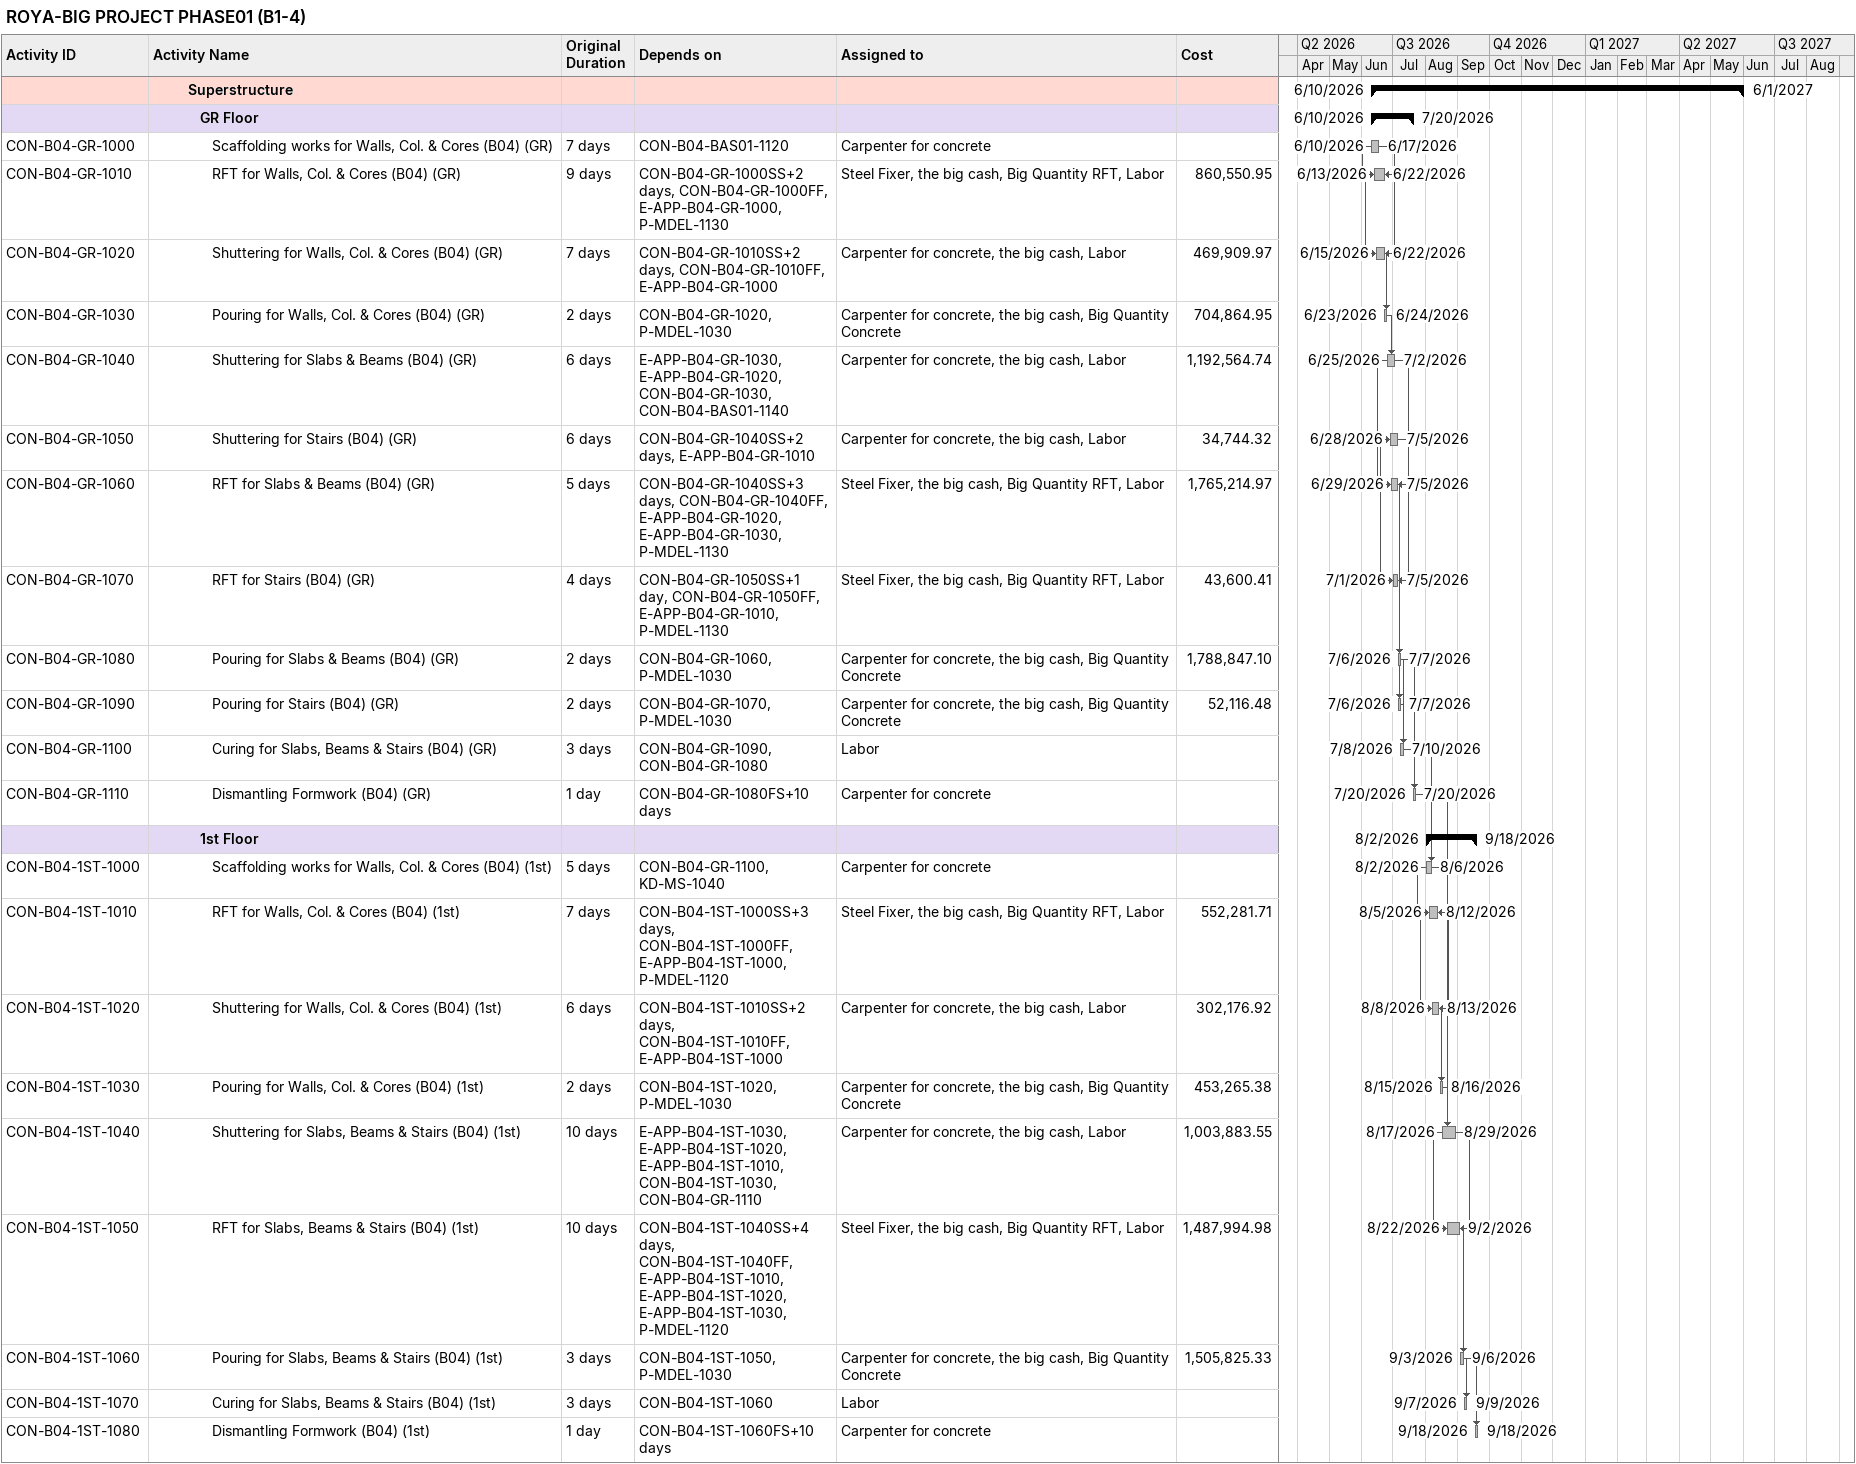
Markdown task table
ROYA-BIG PROJECT PHASE01 (B1-4)

| ID | Level | Task | Original duration | Start | Finish | Predecessors | Resources | Cost |
|---|---|---|---|---|---|---|---|---|
|  | 4 | **Superstructure** |  | 2026-06-10 | 2027-06-01 |  |  |  |
|  | 5 | **GR Floor** |  | 2026-06-10 | 2026-07-20 |  |  |  |
| CON-B04-GR-1000 | 6 | Scaffolding works for Walls, Col. & Cores (B04) (GR) | 7d | 2026-06-10 | 2026-06-17 | CON-B04-BAS01-1120 | Carpenter for concrete |  |
| CON-B04-GR-1010 | 6 | RFT for Walls, Col. & Cores (B04) (GR) | 9d | 2026-06-13 | 2026-06-22 | CON-B04-GR-1000SS+2d, CON-B04-GR-1000FF, E-APP-B04-GR-1000, P-MDEL-1130 | Steel Fixer, the big cash, Big Quantity RFT, Labor | 860550.95 |
| CON-B04-GR-1020 | 6 | Shuttering for Walls, Col. & Cores (B04) (GR) | 7d | 2026-06-15 | 2026-06-22 | CON-B04-GR-1010SS+2d, CON-B04-GR-1010FF, E-APP-B04-GR-1000 | Carpenter for concrete, the big cash, Labor | 469909.97 |
| CON-B04-GR-1030 | 6 | Pouring for Walls, Col. & Cores (B04) (GR) | 2d | 2026-06-23 | 2026-06-24 | CON-B04-GR-1020, P-MDEL-1030 | Carpenter for concrete, the big cash, Big Quantity Concrete | 704864.95 |
| CON-B04-GR-1040 | 6 | Shuttering for Slabs & Beams (B04) (GR) | 6d | 2026-06-25 | 2026-07-02 | E-APP-B04-GR-1030, E-APP-B04-GR-1020, CON-B04-GR-1030, CON-B04-BAS01-1140 | Carpenter for concrete, the big cash, Labor | 1192564.74 |
| CON-B04-GR-1050 | 6 | Shuttering for Stairs (B04) (GR) | 6d | 2026-06-28 | 2026-07-05 | CON-B04-GR-1040SS+2d, E-APP-B04-GR-1010 | Carpenter for concrete, the big cash, Labor | 34744.32 |
| CON-B04-GR-1060 | 6 | RFT for Slabs & Beams (B04) (GR) | 5d | 2026-06-29 | 2026-07-05 | CON-B04-GR-1040SS+3d, CON-B04-GR-1040FF, E-APP-B04-GR-1020, E-APP-B04-GR-1030, P-MDEL-1130 | Steel Fixer, the big cash, Big Quantity RFT, Labor | 1765214.97 |
| CON-B04-GR-1070 | 6 | RFT for Stairs (B04) (GR) | 4d | 2026-07-01 | 2026-07-05 | CON-B04-GR-1050SS+1d, CON-B04-GR-1050FF, E-APP-B04-GR-1010, P-MDEL-1130 | Steel Fixer, the big cash, Big Quantity RFT, Labor | 43600.41 |
| CON-B04-GR-1080 | 6 | Pouring for Slabs & Beams (B04) (GR) | 2d | 2026-07-06 | 2026-07-07 | CON-B04-GR-1060, P-MDEL-1030 | Carpenter for concrete, the big cash, Big Quantity Concrete | 1788847.10 |
| CON-B04-GR-1090 | 6 | Pouring for Stairs (B04) (GR) | 2d | 2026-07-06 | 2026-07-07 | CON-B04-GR-1070, P-MDEL-1030 | Carpenter for concrete, the big cash, Big Quantity Concrete | 52116.48 |
| CON-B04-GR-1100 | 6 | Curing for Slabs, Beams & Stairs (B04) (GR) | 3d | 2026-07-08 | 2026-07-10 | CON-B04-GR-1090, CON-B04-GR-1080 | Labor |  |
| CON-B04-GR-1110 | 6 | Dismantling Formwork (B04) (GR) | 1d | 2026-07-20 | 2026-07-20 | CON-B04-GR-1080FS+10d | Carpenter for concrete |  |
|  | 5 | **1st Floor** |  | 2026-08-02 | 2026-09-18 |  |  |  |
| CON-B04-1ST-1000 | 6 | Scaffolding works for Walls, Col. & Cores (B04) (1st) | 5d | 2026-08-02 | 2026-08-06 | CON-B04-GR-1100, KD-MS-1040 | Carpenter for concrete |  |
| CON-B04-1ST-1010 | 6 | RFT for Walls, Col. & Cores (B04) (1st) | 7d | 2026-08-05 | 2026-08-12 | CON-B04-1ST-1000SS+3d, CON-B04-1ST-1000FF, E-APP-B04-1ST-1000, P-MDEL-1120 | Steel Fixer, the big cash, Big Quantity RFT, Labor | 552281.71 |
| CON-B04-1ST-1020 | 6 | Shuttering for Walls, Col. & Cores (B04) (1st) | 6d | 2026-08-08 | 2026-08-13 | CON-B04-1ST-1010SS+2d, CON-B04-1ST-1010FF, E-APP-B04-1ST-1000 | Carpenter for concrete, the big cash, Labor | 302176.92 |
| CON-B04-1ST-1030 | 6 | Pouring for Walls, Col. & Cores (B04) (1st) | 2d | 2026-08-15 | 2026-08-16 | CON-B04-1ST-1020, P-MDEL-1030 | Carpenter for concrete, the big cash, Big Quantity Concrete | 453265.38 |
| CON-B04-1ST-1040 | 6 | Shuttering for Slabs, Beams & Stairs (B04) (1st) | 10d | 2026-08-17 | 2026-08-29 | E-APP-B04-1ST-1030, E-APP-B04-1ST-1020, E-APP-B04-1ST-1010, CON-B04-1ST-1030, CON-B04-GR-1110 | Carpenter for concrete, the big cash, Labor | 1003883.55 |
| CON-B04-1ST-1050 | 6 | RFT for Slabs, Beams & Stairs (B04) (1st) | 10d | 2026-08-22 | 2026-09-02 | CON-B04-1ST-1040SS+4d, CON-B04-1ST-1040FF, E-APP-B04-1ST-1010, E-APP-B04-1ST-1020, E-APP-B04-1ST-1030, P-MDEL-1120 | Steel Fixer, the big cash, Big Quantity RFT, Labor | 1487994.98 |
| CON-B04-1ST-1060 | 6 | Pouring for Slabs, Beams & Stairs (B04) (1st) | 3d | 2026-09-03 | 2026-09-06 | CON-B04-1ST-1050, P-MDEL-1030 | Carpenter for concrete, the big cash, Big Quantity Concrete | 1505825.33 |
| CON-B04-1ST-1070 | 6 | Curing for Slabs, Beams & Stairs (B04) (1st) | 3d | 2026-09-07 | 2026-09-09 | CON-B04-1ST-1060 | Labor |  |
| CON-B04-1ST-1080 | 6 | Dismantling Formwork (B04) (1st) | 1d | 2026-09-18 | 2026-09-18 | CON-B04-1ST-1060FS+10d | Carpenter for concrete |  |
